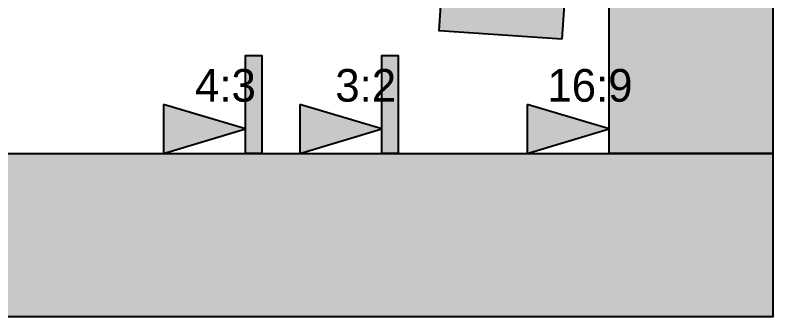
# Model space of a CAD drawing. Header units: millimetres. Extents: x 0 to 1582, y 0 to 984.
# Drawn here: x 1211.9 to 1582.2, y 24.3 to 172 of the extents above; entities that cross this region are included whole.
import ezdxf

# ---------------------------------------------------------------- set-up
doc = ezdxf.new("R2010")
doc.units = ezdxf.units.MM
for name, color, linetype in [('FRAME', 7, 'Continuous'), ('LABELS', 7, 'Continuous'), ('SFR', 7, 'Continuous')]:
    doc.layers.add(name, color=color, linetype=linetype)

msp = doc.modelspace()

# ---------------------------------------------------------------- hatches: boundary and pattern name
at = {"layer": 'FRAME', "true_color": 0x000000}
h = msp.add_hatch(color=7, dxfattribs=at)
h.dxf.hatch_style = 1
h.paths.add_polyline_path([(1502.24, 904.25), (1582.24, 904.25), (1582.24, 104.25), (1502.24, 104.25), (1502.24, 904.25)])
h = msp.add_hatch(color=7, dxfattribs=at)
h.dxf.hatch_style = 1
h.paths.add_polyline_path([(1332.44, 104.25), (1324.44, 104.25), (1324.44, 152.25), (1332.44, 152.25), (1332.44, 104.25)])
h = msp.add_hatch(color=7, dxfattribs=at)
h.dxf.hatch_style = 1
h.paths.add_polyline_path([(1399.12, 104.25), (1391.12, 104.25), (1391.12, 152.25), (1399.12, 152.25), (1399.12, 104.25)])
h = msp.add_hatch(color=7, dxfattribs=at)
h.dxf.hatch_style = 1
h.paths.add_polyline_path([(1284.44, 128.25), (1284.44, 104.25), (1324.44, 116.25), (1284.44, 128.25)])
h = msp.add_hatch(color=7, dxfattribs=at)
h.dxf.hatch_style = 1
h.paths.add_polyline_path([(1351.12, 128.25), (1351.12, 104.25), (1391.12, 116.25), (1351.12, 128.25)])
h = msp.add_hatch(color=7, dxfattribs=at)
h.dxf.hatch_style = 1
h.paths.add_polyline_path([(1462.24, 128.25), (1462.24, 104.25), (1502.24, 116.25), (1462.24, 128.25)])
h = msp.add_hatch(color=7, dxfattribs=at)
h.dxf.hatch_style = 1
h.paths.add_polyline_path([(0, 104.25), (1582.24, 104.25), (1582.24, 24.25), (0, 24.25), (0, 104.25)])
at = {"layer": 'SFR', "true_color": 0x000000}
h = msp.add_hatch(color=7, dxfattribs=at)
h.dxf.hatch_style = 1
h.paths.add_polyline_path([(1479.12, 160.25), (1419.12, 164.25), (1423.12, 224.25), (1483.12, 220.25), (1479.12, 160.25)])

# ---------------------------------------------------------------- linework, layer by layer
at = {"layer": 'FRAME', "color": 250}
for points in [[(1502.24, 904.25), (1582.24, 904.25), (1582.24, 104.25), (1502.24, 104.25), (1502.24, 904.25)], [(1332.44, 104.25), (1324.44, 104.25), (1324.44, 152.25), (1332.44, 152.25), (1332.44, 104.25)], [(1399.12, 104.25), (1391.12, 104.25), (1391.12, 152.25), (1399.12, 152.25), (1399.12, 104.25)], [(1284.44, 128.25), (1284.44, 104.25), (1324.44, 116.25), (1284.44, 128.25)], [(1351.12, 128.25), (1351.12, 104.25), (1391.12, 116.25), (1351.12, 128.25)], [(1462.24, 128.25), (1462.24, 104.25), (1502.24, 116.25), (1462.24, 128.25)], [(0, 104.25), (1582.24, 104.25), (1582.24, 24.25), (0, 24.25), (0, 104.25)]]:
    msp.add_lwpolyline(points, close=True, dxfattribs=at)
at = {"layer": 'FRAME', "color": 250, "true_color": 0x000000}
for points in [[(1502.24, 904.25), (1502.24, 104.25), (1582.24, 104.25)], [(1582.24, 104.25), (1582.24, 904.25), (1502.24, 904.25)], [(1332.44, 104.25), (1332.44, 152.25), (1324.44, 152.25)], [(1324.44, 152.25), (1324.44, 104.25), (1332.44, 104.25)], [(1399.12, 104.25), (1399.12, 152.25), (1391.12, 152.25)], [(1391.12, 152.25), (1391.12, 104.25), (1399.12, 104.25)], [(1284.44, 128.25), (1284.44, 104.25), (1324.44, 116.25)], [(1351.12, 128.25), (1351.12, 104.25), (1391.12, 116.25)], [(1462.24, 128.25), (1462.24, 104.25), (1502.24, 116.25)], [(0, 104.25), (0, 24.25), (1582.24, 24.25)], [(1582.24, 24.25), (1582.24, 104.25), (0, 104.25)]]:
    msp.add_solid(points, dxfattribs=at)
at = {"layer": 'SFR', "color": 250}
msp.add_lwpolyline([(1479.12, 160.25), (1419.12, 164.25), (1423.12, 224.25), (1483.12, 220.25), (1479.12, 160.25)], close=True, dxfattribs=at)
at = {"layer": 'SFR', "color": 250, "true_color": 0x000000}
for points in [[(1423.12, 224.25), (1419.12, 164.25), (1479.12, 160.25)], [(1479.12, 160.25), (1483.12, 220.25), (1423.12, 224.25)]]:
    msp.add_solid(points, dxfattribs=at)

# ---------------------------------------------------------------- texts
at = {"layer": 'LABELS', "color": 250}
for s, p in [('4:3', (1299.84, 129.63)), ('3:2', (1368.39, 129.63)), ('16:9', (1472.04, 129.63))]:
    msp.add_text(s, height=16, dxfattribs=at).set_placement(p)

doc.saveas('drawing.dxf')
